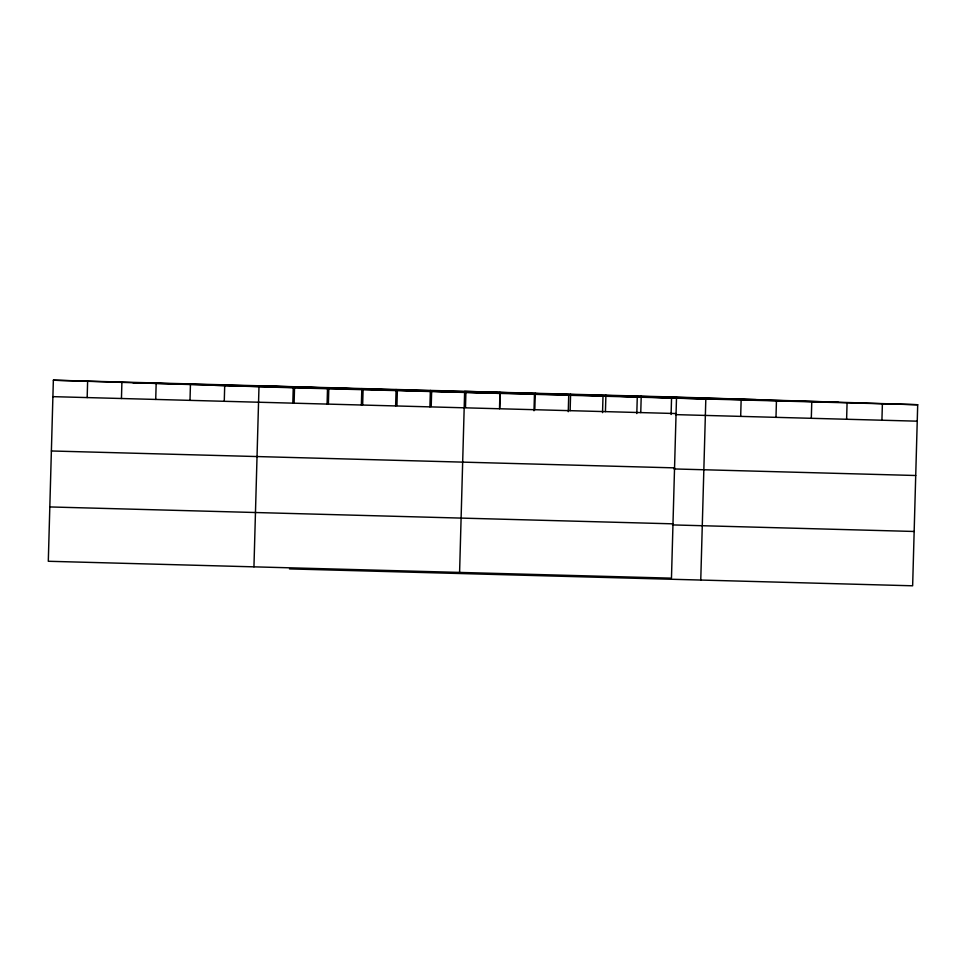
<?xml version="1.0" encoding="UTF-8"?>
<svg xmlns="http://www.w3.org/2000/svg" width="966" height="966" viewBox="0 0 966 966"><rect width="100%" height="100%" fill="white"/><g stroke="black" fill="none" stroke-linecap="round" stroke-linejoin="round"><path stroke-width="1.45" d="M53.359 380.206L48.3 561.27L671.467 578.163L676.526 397.098L53.359 380.206L294.533 387.837L917.7 404.73L912.641 585.794L289.474 568.902M87.169 397.581L87.628 381.135M121.45 398.511L121.909 382.065M155.719 399.441L156.178 382.995M190 400.371L190.459 383.925M224.269 401.301L224.728 384.854M253.949 566.849L259.009 385.784L500.183 393.404L499.76 408.364M292.819 403.16L293.278 386.714M294.111 402.786L294.533 387.837M327.088 404.09L327.546 387.644M328.392 403.716L328.802 388.767M361.369 405.008L361.827 388.561M362.661 404.645L363.083 389.696M395.637 405.937L396.096 389.491M396.941 405.575L397.352 390.626M429.918 406.867L430.377 390.421M431.21 406.505L431.633 391.544M459.587 572.427L464.646 391.351L705.82 398.982L700.761 580.047M465.491 407.435L465.902 392.474M499.507 408.763L499.965 392.317M533.993 410.779L534.452 394.333M534.814 409.717L535.273 393.271M568.262 411.709L568.72 395.263M570.133 410.671L570.592 394.225M602.543 412.639L603.001 396.193M605.44 411.625L605.899 395.179M636.811 413.569L637.27 397.123M640.76 412.591L641.219 396.145M671.092 414.499L671.551 398.052M740.68 416.382L741.139 399.936M775.988 417.348L776.447 400.902M811.307 418.302L811.766 401.856M846.614 419.256L847.073 402.81M881.922 420.21L882.393 403.764M132.946 382.717L756.112 399.61M214.947 385.313L838.114 402.206M52.901 396.652L676.067 413.545M675.56 414.619L917.241 421.176M51.379 450.977L674.546 467.87M674.039 468.945L915.72 475.501M49.821 506.945L672.988 523.838M672.481 524.912L914.162 531.469M676.526 397.098L917.7 404.73"/></g></svg>
